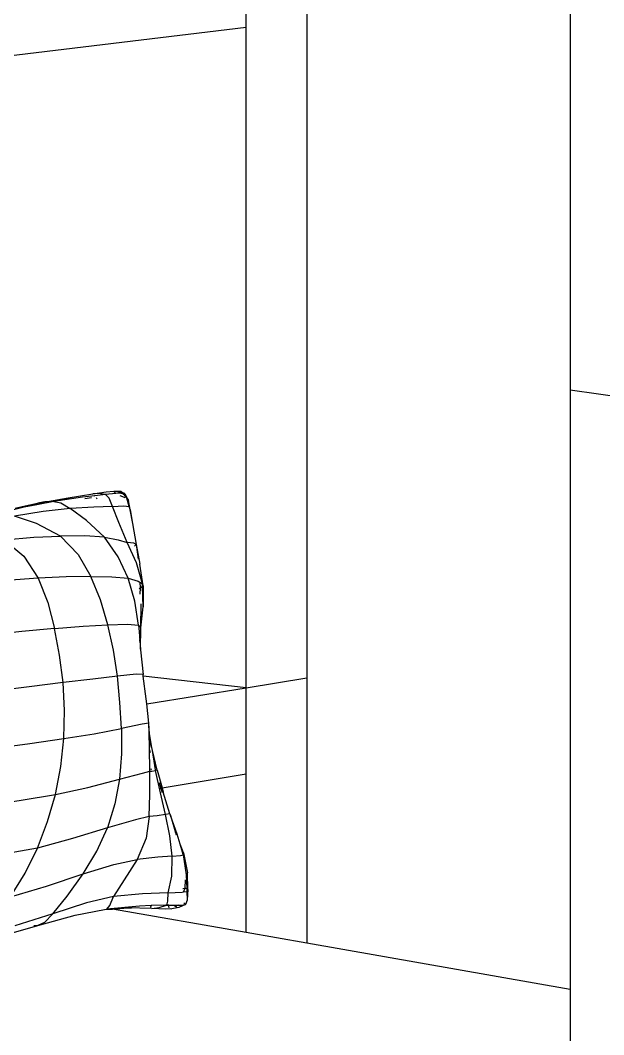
# Model space of a CAD drawing. Extents: x -10531 to 16009, y -6447 to 5372.
# Drawn here: x -2758 to -2244, y -2543 to -1649 of the extents above; entities that cross this region are included whole.
import ezdxf

# ---------------------------------------------------------------- set-up
doc = ezdxf.new("R2010")
doc.units = 0
doc.layers.get('0').update_dxf_attribs({"linetype": 'CONTINUOUS'})

msp = doc.modelspace()

# ---------------------------------------------------------------- linework, layer by layer
for p, q in [((-2273.69, -1153.06), (-2273.69, -1975.18)), ((-2559.03, -1655.47), (-2559.03, -1579.72)), ((-2505.7, -1573.62), (-2505.7, -2228.61)), ((-2808.64, -1685.39), (-2559.03, -1655.47)), ((-2559.03, -2237.25), (-2559.03, -1655.47)), ((-2214.81, -1983.37), (-2273.69, -1975.18)), ((-2273.69, -1975.18), (-2273.69, -2503.13)), ((-2682.38, -2064.68), (-2675.78, -2064.01)), ((-2675.78, -2064.01), (-2675.09, -2064.86)), ((-2675.78, -2064.01), (-2669.57, -2064.17)), ((-2675.78, -2064.01), (-2672.27, -2064.45)), ((-2734.23, -2073.14), (-2710.36, -2069.13)), ((-2734.23, -2073.14), (-2716.01, -2069.86)), ((-2703.27, -2069.5), (-2728.61, -2073.14)), ((-2716.01, -2069.86), (-2694.17, -2066.51)), ((-2692.48, -2068.22), (-2703.27, -2069.5)), ((-2701.19, -2070.56), (-2695.39, -2069.73)), ((-2694.17, -2066.51), (-2682.38, -2064.68)), ((-2689.22, -2066.16), (-2694.17, -2066.51)), ((-2694.01, -2066.82), (-2694, -2066.83)), ((-2693, -2067.85), (-2692.48, -2068.22)), ((-2683.05, -2067.11), (-2692.48, -2068.22)), ((-2690.43, -2071.12), (-2690.92, -2069.87)), ((-2683.05, -2067.11), (-2689.22, -2066.16)), ((-2673.97, -2066.13), (-2683.05, -2067.11)), ((-2679.81, -2070.2), (-2683.05, -2067.11)), ((-2676.79, -2077.68), (-2679.81, -2070.2)), ((-2675.09, -2064.86), (-2673.97, -2066.13)), ((-2672.37, -2065.96), (-2673.97, -2066.13)), ((-2669.57, -2066.16), (-2672.37, -2065.96)), ((-2672.27, -2064.45), (-2669.57, -2065.51)), ((-2670.5, -2067.99), (-2667.96, -2068.82)), ((-2669.17, -2065.59), (-2669.57, -2064.17)), ((-2669.57, -2064.17), (-2667.64, -2065.41)), ((-2669.57, -2064.17), (-2669.57, -2065.51)), ((-2669.57, -2065.51), (-2669.57, -2066.16)), ((-2669.57, -2065.51), (-2667.54, -2066.31)), ((-2667.54, -2066.31), (-2669.57, -2066.16)), ((-2665.98, -2066.23), (-2669.17, -2065.59)), ((-2667.96, -2068.82), (-2665.99, -2069.58)), ((-2665.98, -2066.23), (-2667.64, -2065.41)), ((-2667.54, -2066.31), (-2665.98, -2066.23)), ((-2667.54, -2066.31), (-2667.54, -2066.31)), ((-2667.54, -2066.31), (-2665.48, -2067.94)), ((-2665.17, -2069), (-2667.54, -2066.31)), ((-2665.98, -2066.23), (-2664.89, -2068.42)), ((-2665.98, -2066.23), (-2665.48, -2067.94)), ((-2665.48, -2067.94), (-2665.17, -2069)), ((-2665.48, -2067.94), (-2664.89, -2068.42)), ((-2664.88, -2069.33), (-2665.17, -2069)), ((-2665.03, -2069.49), (-2664.97, -2069.68)), ((-2664.88, -2069.67), (-2665.02, -2069.5)), ((-2664.89, -2068.42), (-2664.88, -2069.33)), ((-2662.83, -2072.27), (-2664.89, -2068.42)), ((-2664.54, -2069.72), (-2664.88, -2069.33)), ((-2664.88, -2069.56), (-2664.88, -2069.67)), ((-2664.88, -2069.67), (-2664.88, -2069.69)), ((-2664.86, -2069.69), (-2664.88, -2069.67)), ((-2664.54, -2069.72), (-2662.83, -2072.27)), ((-2664.35, -2070.34), (-2664.54, -2069.72)), ((-2664.35, -2070.34), (-2664.35, -2070.34)), ((-2662.17, -2077.49), (-2664.35, -2070.34)), ((-2661.29, -2080.17), (-2662.83, -2072.27)), ((-2754.58, -2078.08), (-2780.76, -2084.52)), ((-2756.44, -2077.9), (-2762.62, -2079.26)), ((-2756.44, -2077.9), (-2742.72, -2074.67)), ((-2743.07, -2074.96), (-2756.44, -2077.9)), ((-2743.65, -2076), (-2754.58, -2078.08)), ((-2743.65, -2076), (-2743.73, -2075.86)), ((-2728.61, -2073.14), (-2743.65, -2076)), ((-2738.22, -2073.9), (-2743.07, -2074.96)), ((-2743.07, -2074.96), (-2742.72, -2074.67)), ((-2736.49, -2073.52), (-2742.72, -2074.67)), ((-2742.72, -2074.67), (-2737.19, -2073.67)), ((-2742.72, -2074.67), (-2738.22, -2073.9)), ((-2737.19, -2073.67), (-2738.22, -2073.9)), ((-2714.21, -2079.47), (-2737.82, -2082.02)), ((-2736.49, -2073.52), (-2737.19, -2073.67)), ((-2728.61, -2073.14), (-2736.49, -2073.52)), ((-2736.49, -2073.52), (-2734.23, -2073.14)), ((-2728.61, -2073.14), (-2722.51, -2074.49)), ((-2722.51, -2074.49), (-2714.21, -2079.47)), ((-2693.21, -2078.26), (-2714.21, -2079.47)), ((-2699.73, -2090.01), (-2714.21, -2079.47)), ((-2676.79, -2077.68), (-2693.21, -2078.26)), ((-2676.79, -2077.68), (-2666.89, -2077.04)), ((-2671.3, -2091.8), (-2676.79, -2077.68)), ((-2666.89, -2077.04), (-2662.17, -2077.49)), ((-2661.29, -2080.17), (-2662.17, -2077.49)), ((-2662.17, -2077.49), (-2661.6, -2080.5)), ((-2661.6, -2080.5), (-2661.29, -2080.17)), ((-2661.6, -2080.5), (-2659.37, -2092.42)), ((-2661.29, -2080.17), (-2659.37, -2092.42)), ((-2737.82, -2082.02), (-2763.2, -2086.04)), ((-2743.69, -2092.53), (-2763.2, -2086.04)), ((-2683.98, -2104.61), (-2699.73, -2090.01)), ((-2722.64, -2103.67), (-2743.69, -2092.53)), ((-2663.93, -2109.34), (-2671.3, -2091.8)), ((-2659.37, -2092.42), (-2656.13, -2110.97)), ((-2772.24, -2107.09), (-2746.27, -2104.71)), ((-2772.24, -2107.09), (-2754.91, -2121.31)), ((-2746.27, -2104.71), (-2722.64, -2103.67)), ((-2701.37, -2103.56), (-2722.64, -2103.67)), ((-2722.64, -2103.67), (-2707.27, -2119.78)), ((-2683.98, -2104.61), (-2701.37, -2103.56)), ((-2671.96, -2121.79), (-2683.98, -2104.61)), ((-2683.98, -2104.61), (-2672, -2107.04)), ((-2672, -2107.04), (-2663.93, -2109.34)), ((-2655.76, -2127.1), (-2663.93, -2109.34)), ((-2658.24, -2110.01), (-2663.93, -2109.34)), ((-2656.13, -2110.97), (-2658.24, -2110.01)), ((-2657.49, -2112.6), (-2656.13, -2110.97)), ((-2656.13, -2110.97), (-2654.22, -2123.85)), ((-2656.13, -2110.97), (-2652.91, -2128.35)), ((-2754.91, -2121.31), (-2742.43, -2140.58)), ((-2707.27, -2119.78), (-2696.04, -2139.11)), ((-2662.96, -2140.8), (-2671.96, -2121.79)), ((-2650.41, -2145.78), (-2655.76, -2127.1)), ((-2649.88, -2147.36), (-2652.91, -2128.35)), ((-2742.43, -2140.58), (-2770.1, -2142.64)), ((-2717.74, -2139.43), (-2742.43, -2140.58)), ((-2742.43, -2140.58), (-2733.95, -2162.08)), ((-2696.04, -2139.11), (-2717.74, -2139.43)), ((-2687.43, -2159.86), (-2696.04, -2139.11)), ((-2696.04, -2139.11), (-2677.49, -2139.52)), ((-2677.49, -2139.52), (-2662.96, -2140.8)), ((-2662.96, -2140.8), (-2654.39, -2143.25)), ((-2657.1, -2161.03), (-2662.96, -2140.8)), ((-2654.39, -2143.25), (-2652.69, -2144.33)), ((-2652.69, -2144.33), (-2652.47, -2149.17)), ((-2652.69, -2144.33), (-2650.41, -2145.78)), ((-2653.52, -2149.82), (-2652.47, -2149.17)), ((-2652.47, -2149.17), (-2652.85, -2154.8)), ((-2652.47, -2149.17), (-2650.36, -2147.7)), ((-2649.88, -2147.36), (-2650.41, -2145.78)), ((-2650.36, -2147.7), (-2650.41, -2145.78)), ((-2649.88, -2165.82), (-2650.36, -2147.7)), ((-2649.88, -2147.36), (-2649.88, -2165.82)), ((-2733.95, -2162.08), (-2728.08, -2185.01)), ((-2680.92, -2181.68), (-2687.43, -2159.86)), ((-2653.94, -2182.2), (-2657.1, -2161.03)), ((-2651.8, -2184.46), (-2651.71, -2163.41)), ((-2651.8, -2184.6), (-2649.88, -2165.82)), ((-2756.88, -2187.78), (-2788.93, -2191.29)), ((-2728.08, -2185.01), (-2756.88, -2187.78)), ((-2728.08, -2185.01), (-2702.61, -2182.95)), ((-2723.45, -2208.57), (-2728.08, -2185.01)), ((-2702.61, -2182.95), (-2680.92, -2181.68)), ((-2680.92, -2181.68), (-2663.66, -2181.26)), ((-2675.94, -2204.16), (-2680.92, -2181.68)), ((-2663.66, -2181.26), (-2653.94, -2182.2)), ((-2651.98, -2184.27), (-2653.94, -2182.2)), ((-2653.94, -2182.2), (-2653.43, -2188.13)), ((-2653.43, -2188.13), (-2653.11, -2187.98)), ((-2653.43, -2188.13), (-2652.74, -2196.22)), ((-2653.11, -2187.98), (-2652.01, -2186.64)), ((-2652.74, -2196.22), (-2652.01, -2186.64)), ((-2652.13, -2203.3), (-2651.8, -2184.6)), ((-2652.01, -2186.64), (-2651.98, -2184.27)), ((-2652.01, -2186.64), (-2651.8, -2184.46)), ((-2652.01, -2186.64), (-2651.8, -2184.6)), ((-2651.8, -2184.46), (-2651.98, -2184.27)), ((-2651.8, -2184.6), (-2651.8, -2184.46)), ((-2652.74, -2196.22), (-2652.13, -2203.3)), ((-2672.6, -2227.17), (-2675.94, -2204.16)), ((-2652.13, -2203.3), (-2652.09, -2203.86)), ((-2652.09, -2203.86), (-2649.99, -2225.55)), ((-2720.35, -2232.67), (-2723.45, -2208.57)), ((-2720.35, -2232.67), (-2750.19, -2236.34)), ((-2694.19, -2229.56), (-2720.35, -2232.67)), ((-2719.06, -2257.17), (-2720.35, -2232.67)), ((-2672.6, -2227.17), (-2694.19, -2229.56)), ((-2655.96, -2225.41), (-2672.6, -2227.17)), ((-2670.36, -2250.26), (-2672.6, -2227.17)), ((-2649.99, -2225.55), (-2655.96, -2225.41)), ((-2649.79, -2227.16), (-2649.99, -2225.55)), ((-2559.03, -2237.25), (-2649.79, -2227.16)), ((-2647.32, -2247.09), (-2649.79, -2227.16)), ((-2559.03, -2237.25), (-2505.7, -2228.61)), ((-2505.7, -2228.61), (-2505.7, -2462.28)), ((-2750.19, -2236.34), (-2783.21, -2240.5)), ((-2646.79, -2251.46), (-2559.03, -2237.25)), ((-2559.03, -2313), (-2559.03, -2237.25)), ((-2668.97, -2273.06), (-2670.36, -2250.26)), ((-2646.79, -2251.46), (-2647.32, -2247.09)), ((-2644.74, -2268.46), (-2646.79, -2251.46)), ((-2719.69, -2281.89), (-2719.06, -2257.17)), ((-2650.71, -2269.35), (-2668.97, -2273.06)), ((-2644.74, -2268.46), (-2650.71, -2269.35)), ((-2644.41, -2277.87), (-2644.74, -2268.46)), ((-2644.56, -2277.1), (-2644.74, -2268.46)), ((-2719.69, -2281.89), (-2693.1, -2277.76)), ((-2693.1, -2277.76), (-2668.97, -2273.06)), ((-2668.97, -2273.06), (-2668.91, -2295.54)), ((-2644.41, -2277.87), (-2644.56, -2277.1)), ((-2644.48, -2280.82), (-2644.56, -2277.1)), ((-2642.19, -2289.82), (-2644.41, -2277.87)), ((-2644.28, -2281.58), (-2644.41, -2277.87)), ((-2783.03, -2290.95), (-2749.83, -2286.31)), ((-2749.83, -2286.31), (-2719.69, -2281.89)), ((-2722.35, -2306.63), (-2719.69, -2281.89)), ((-2644.28, -2281.58), (-2644.48, -2280.82)), ((-2644.36, -2286.25), (-2644.48, -2280.82)), ((-2643.99, -2290.01), (-2644.36, -2286.25)), ((-2644.28, -2289.88), (-2644.36, -2286.25)), ((-2642.19, -2289.82), (-2644.28, -2281.58)), ((-2643.99, -2290.01), (-2644.28, -2281.58)), ((-2668.91, -2295.54), (-2670.73, -2317.68)), ((-2644.24, -2292.01), (-2644.28, -2289.88)), ((-2644.24, -2292.01), (-2643.63, -2294.18)), ((-2643.97, -2308.7), (-2644.24, -2292.01)), ((-2642.43, -2289.85), (-2642.44, -2289.8)), ((-2642.43, -2289.85), (-2642.44, -2289.8)), ((-2641.76, -2292.51), (-2642.19, -2289.82)), ((-2637.48, -2309.69), (-2641.76, -2292.51)), ((-2639.05, -2309.42), (-2641.76, -2292.51)), ((-2727.1, -2331.13), (-2722.35, -2306.63)), ((-2670.73, -2317.68), (-2650.56, -2312.36)), ((-2650.56, -2312.36), (-2643.93, -2310.82)), ((-2643.97, -2308.7), (-2642.38, -2308.93)), ((-2643.93, -2310.82), (-2643.97, -2308.7)), ((-2643.93, -2310.82), (-2642.24, -2310.64)), ((-2643.88, -2331.15), (-2643.93, -2310.82)), ((-2642.24, -2310.64), (-2638.94, -2310.09)), ((-2639.05, -2309.42), (-2637.48, -2309.69)), ((-2638.94, -2310.09), (-2639.05, -2309.42)), ((-2637.48, -2309.69), (-2638.94, -2310.09)), ((-2634.62, -2329.81), (-2638.94, -2310.09)), ((-2637.48, -2309.69), (-2633.21, -2325.42)), ((-2633.21, -2325.42), (-2559.03, -2313)), ((-2559.03, -2452.89), (-2559.03, -2313)), ((-2698.57, -2325.16), (-2670.73, -2317.68)), ((-2670.73, -2317.68), (-2674.85, -2339.47)), ((-2635.92, -2320.65), (-2634.4, -2325.62)), ((-2757.28, -2336.18), (-2727.1, -2331.13)), ((-2734.01, -2355.16), (-2727.1, -2331.13)), ((-2727.1, -2331.13), (-2698.57, -2325.16)), ((-2644.73, -2350.78), (-2643.88, -2331.15)), ((-2635.2, -2325.75), (-2634.4, -2325.62)), ((-2630.1, -2348.96), (-2634.62, -2329.81)), ((-2634.4, -2325.62), (-2633.21, -2325.42)), ((-2634.4, -2325.62), (-2633.45, -2328.72)), ((-2633.45, -2328.72), (-2633.18, -2329.48)), ((-2633.21, -2325.42), (-2632.17, -2329.26)), ((-2626.3, -2348.32), (-2632.17, -2329.26)), ((-2790.18, -2341.2), (-2757.28, -2336.18)), ((-2674.85, -2339.47), (-2681.34, -2360.64)), ((-2637.43, -2349.92), (-2644.73, -2350.78)), ((-2630.1, -2348.96), (-2637.43, -2349.92)), ((-2626.3, -2348.32), (-2630.1, -2348.96)), ((-2626.36, -2367.59), (-2630.1, -2348.96)), ((-2626.3, -2348.32), (-2625.88, -2349.74)), ((-2619.9, -2366.14), (-2625.88, -2349.74)), ((-2625.88, -2349.74), (-2620.88, -2366.94)), ((-2742.94, -2378.41), (-2734.01, -2355.16)), ((-2656.67, -2353.57), (-2681.34, -2360.64)), ((-2644.73, -2350.78), (-2656.67, -2353.57)), ((-2644.73, -2350.78), (-2647.36, -2369.71)), ((-2681.34, -2360.64), (-2712.08, -2370.1)), ((-2690.75, -2381.16), (-2681.34, -2360.64)), ((-2624.2, -2385.7), (-2626.36, -2367.59)), ((-2620.54, -2366.66), (-2621.38, -2364.46)), ((-2621.38, -2364.46), (-2620.61, -2366.72)), ((-2617.27, -2375.15), (-2619.9, -2366.14)), ((-2712.08, -2370.1), (-2742.94, -2378.41)), ((-2647.36, -2369.71), (-2655.14, -2388.49)), ((-2614.43, -2382.54), (-2617.27, -2375.15)), ((-2615.23, -2382.14), (-2617.27, -2375.15)), ((-2742.94, -2378.41), (-2772.99, -2383.87)), ((-2753.82, -2400.58), (-2742.94, -2378.41)), ((-2702.7, -2401.18), (-2690.75, -2381.16)), ((-2624.2, -2385.7), (-2637.05, -2386.43)), ((-2624.69, -2403.33), (-2624.2, -2385.7)), ((-2624.2, -2385.7), (-2617.05, -2385.14)), ((-2617.05, -2385.14), (-2614.6, -2384.31)), ((-2615.23, -2382.14), (-2614.43, -2382.54)), ((-2614.6, -2384.31), (-2615.23, -2382.14)), ((-2614.43, -2382.54), (-2614.6, -2384.31)), ((-2614.6, -2384.31), (-2612.01, -2402.15)), ((-2614.43, -2382.54), (-2610.95, -2400.39)), ((-2702.7, -2401.18), (-2675.73, -2392.89)), ((-2675.73, -2392.89), (-2655.14, -2388.49)), ((-2655.14, -2388.49), (-2666.63, -2406.55)), ((-2637.05, -2386.43), (-2655.14, -2388.49)), ((-2766.72, -2421.4), (-2753.82, -2400.58)), ((-2735.05, -2412.05), (-2702.7, -2401.18)), ((-2716.74, -2420.7), (-2702.7, -2401.18)), ((-2627.87, -2417.79), (-2624.69, -2403.33)), ((-2612.01, -2402.15), (-2611.54, -2414.44)), ((-2610.62, -2414.84), (-2610.95, -2400.39)), ((-2766.72, -2421.4), (-2735.05, -2412.05)), ((-2666.63, -2406.55), (-2676.05, -2421.05)), ((-2613.01, -2406.29), (-2613.23, -2413.72)), ((-2729.4, -2436.26), (-2716.74, -2420.7)), ((-2676.05, -2421.05), (-2699.83, -2426.7)), ((-2679.32, -2428.94), (-2676.05, -2421.05)), ((-2650.47, -2418.71), (-2676.05, -2421.05)), ((-2627.87, -2417.79), (-2650.47, -2418.71)), ((-2628.1, -2425.26), (-2627.87, -2417.79)), ((-2627.87, -2417.79), (-2615.67, -2417.29)), ((-2615.67, -2417.29), (-2614.4, -2417.09)), ((-2614.89, -2414.06), (-2613.23, -2413.72)), ((-2613.23, -2413.72), (-2614.4, -2417.09)), ((-2614.4, -2417.09), (-2611.45, -2416.61)), ((-2611.54, -2414.44), (-2613.23, -2413.72)), ((-2611.54, -2414.44), (-2611.45, -2416.61)), ((-2611.45, -2416.61), (-2610.62, -2414.84)), ((-2611.45, -2416.61), (-2611, -2424.4)), ((-2610.62, -2414.84), (-2611, -2424.4)), ((-2699.83, -2426.7), (-2729.4, -2436.26)), ((-2681.89, -2432.18), (-2679.32, -2428.94)), ((-2653.24, -2429.55), (-2681.89, -2432.18)), ((-2642.76, -2429.14), (-2653.24, -2429.55)), ((-2642.76, -2429.14), (-2643.41, -2430.49)), ((-2629.99, -2428.65), (-2642.76, -2429.14)), ((-2635.79, -2430.91), (-2629.39, -2428.7)), ((-2629.14, -2428.62), (-2629.99, -2428.65)), ((-2629.39, -2428.7), (-2629.99, -2428.65)), ((-2629.39, -2428.7), (-2629.14, -2428.62)), ((-2627.73, -2428.84), (-2629.39, -2428.7)), ((-2629.14, -2428.62), (-2628.1, -2425.26)), ((-2629.14, -2428.62), (-2627.73, -2428.62)), ((-2627.2, -2428.62), (-2627.73, -2428.84)), ((-2627.73, -2428.84), (-2627.73, -2428.62)), ((-2627.73, -2428.62), (-2627.2, -2428.62)), ((-2627.73, -2428.84), (-2627.22, -2431.06)), ((-2627.2, -2428.62), (-2618.66, -2428.61)), ((-2621.67, -2429.13), (-2622.37, -2429.89)), ((-2621.3, -2429.56), (-2622.37, -2429.89)), ((-2618.66, -2428.75), (-2621.67, -2429.13)), ((-2621.67, -2429.13), (-2621.3, -2429.56)), ((-2618.66, -2428.75), (-2621.3, -2429.56)), ((-2621.3, -2429.56), (-2620.05, -2431.03)), ((-2618.66, -2428.61), (-2618.66, -2428.75)), ((-2618.66, -2428.61), (-2616.56, -2428.61)), ((-2612.66, -2428.26), (-2618.5, -2430.89)), ((-2616.56, -2428.61), (-2612.66, -2428.26)), ((-2614, -2426.67), (-2612.66, -2428.26)), ((-2611, -2424.4), (-2612.66, -2428.26)), ((-2729.4, -2436.26), (-2762.83, -2446.87)), ((-2742.77, -2446.58), (-2709.87, -2437.62)), ((-2729.4, -2436.26), (-2736.92, -2444)), ((-2709.87, -2437.62), (-2684.02, -2432.59)), ((-2684.02, -2432.59), (-2676.93, -2432.13)), ((-2684.02, -2432.59), (-2681.89, -2432.18)), ((-2676.93, -2432.13), (-2677.85, -2431.97)), ((-2676.93, -2432.13), (-2663.54, -2431.24)), ((-2559.03, -2452.89), (-2676.93, -2432.13)), ((-2663.54, -2431.24), (-2664.12, -2431.23)), ((-2663.54, -2431.24), (-2660.12, -2431.02)), ((-2642.33, -2431.67), (-2663.54, -2431.24)), ((-2643.41, -2430.49), (-2643, -2430.94)), ((-2642.33, -2431.67), (-2635.79, -2430.91)), ((-2630.11, -2432.13), (-2642.33, -2431.67)), ((-2624.6, -2432), (-2630.11, -2432.13)), ((-2626.17, -2431.56), (-2624.6, -2432)), ((-2618.5, -2430.89), (-2624.6, -2432)), ((-2620.05, -2431.03), (-2624.6, -2432)), ((-2776.85, -2456.27), (-2742.77, -2446.58)), ((-2746.08, -2446.74), (-2742.77, -2446.58)), ((-2736.92, -2444), (-2742.77, -2446.58)), ((-2505.7, -2462.28), (-2559.03, -2452.89)), ((-2273.69, -2503.13), (-2505.7, -2462.28)), ((-2273.69, -2503.13), (-2273.69, -2552.9))]:
    msp.add_line(p, q)

doc.saveas('drawing.dxf')
